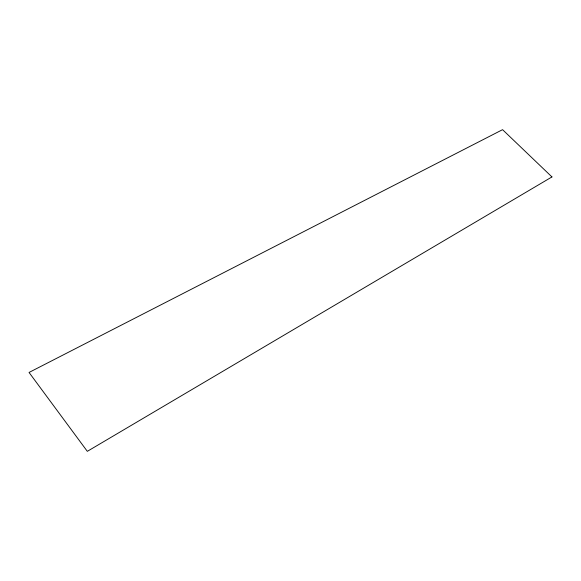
<?xml version="1.0" encoding="UTF-8"?>
<svg xmlns="http://www.w3.org/2000/svg" width="581" height="581" viewBox="0 0 581 581"><rect width="100%" height="100%" fill="white"/><g stroke="black" fill="none" stroke-linecap="round" stroke-linejoin="round"><path stroke-width="0.87" d="M551.95 176.929L87.317 451.335L29.05 372.457L502.565 129.665L551.95 176.929"/></g></svg>
